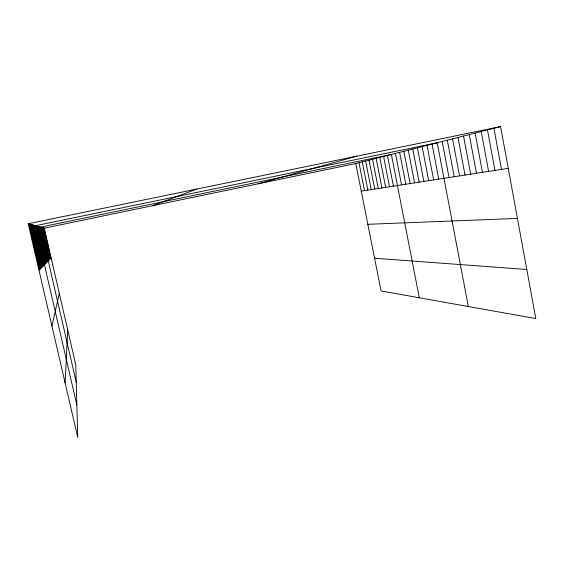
<?xml version="1.0" encoding="UTF-8"?>
<svg xmlns="http://www.w3.org/2000/svg" width="564" height="564" viewBox="0 0 564 564"><rect width="100%" height="100%" fill="white"/><g stroke="black" fill="none" stroke-linecap="round" stroke-linejoin="round"><path stroke-width="0.85" d="M65.107 382.878L67.687 329.757M51.93 326.062L59.298 293.358M39.001 270.297L51.098 257.783M152.463 205.733L196.766 189.067M258.241 183.786L356.871 156.143M355.792 163.546L500.578 126.597L535.8 318.561L381.067 290.975L355.792 163.546L44.281 228.18L28.2 223.732L77.754 437.403L75.766 364.823L44.281 228.18M28.2 223.732L500.578 126.597M361.263 191.133L508.242 168.354M367.841 224.296L517.428 218.416M374.574 258.241L526.797 269.486M39.55 226.876L47.538 261.463M39.085 226.742L47.186 261.83M38.606 226.608L46.826 262.204M38.112 226.474L46.452 262.591M37.605 226.333L46.072 262.986M37.076 226.185L45.677 263.395M36.533 226.037L45.268 263.811M35.976 225.882L44.845 264.248M76.866 405.03L35.405 225.727L437.213 142.762L468.324 306.527M34.848 225.572L43.999 265.129M34.277 225.41L43.569 265.573M33.685 225.247L43.118 266.032M33.072 225.078L42.66 266.511M32.444 224.902L42.187 266.998M31.796 224.726L41.701 267.505M31.126 224.542L41.2 268.027M30.428 224.345L40.678 268.563M29.709 224.148L40.136 269.127M28.968 223.943L39.579 269.698M43.936 228.089L50.845 258.044M43.59 227.99L50.577 258.319M43.231 227.891L50.309 258.601M42.864 227.786L50.034 258.883M42.49 227.687L49.752 259.179M42.103 227.581L49.456 259.482M41.701 227.468L49.16 259.792M41.299 227.355L48.849 260.11M40.876 227.243L48.539 260.434M76.239 382.216L40.446 227.123L391.395 154.458L419.299 297.792M40.009 226.996L47.884 261.111M358.993 162.728L364.513 190.625M376.132 158.357L381.934 187.925M372.543 159.274L378.289 188.489M369.032 160.169L374.722 189.046M365.613 161.043L371.239 189.582M362.264 161.896L367.841 190.11M395.449 153.422L401.561 184.886M387.433 155.474L393.418 186.148M383.576 156.454L389.498 186.754M379.812 157.419L385.67 187.347M408.265 150.151L414.582 182.87M403.887 151.272L410.127 183.554M399.615 152.365L405.791 184.231M427.026 145.364L433.631 179.916M422.147 146.612L428.668 180.684M417.395 147.824L423.846 181.432M412.77 149.002L419.151 182.158M442.19 141.493L449.022 177.533M432.052 144.088L438.729 179.126M457.968 137.468L465.025 175.052M452.561 138.85L459.54 175.897M447.301 140.189L454.21 176.729M475.142 133.083L482.453 172.351M469.248 134.592L476.474 173.275M463.523 136.051L470.665 174.177M493.923 128.296L501.495 169.397M487.472 129.939L494.952 170.413M481.212 131.539L488.607 171.393"/></g></svg>
